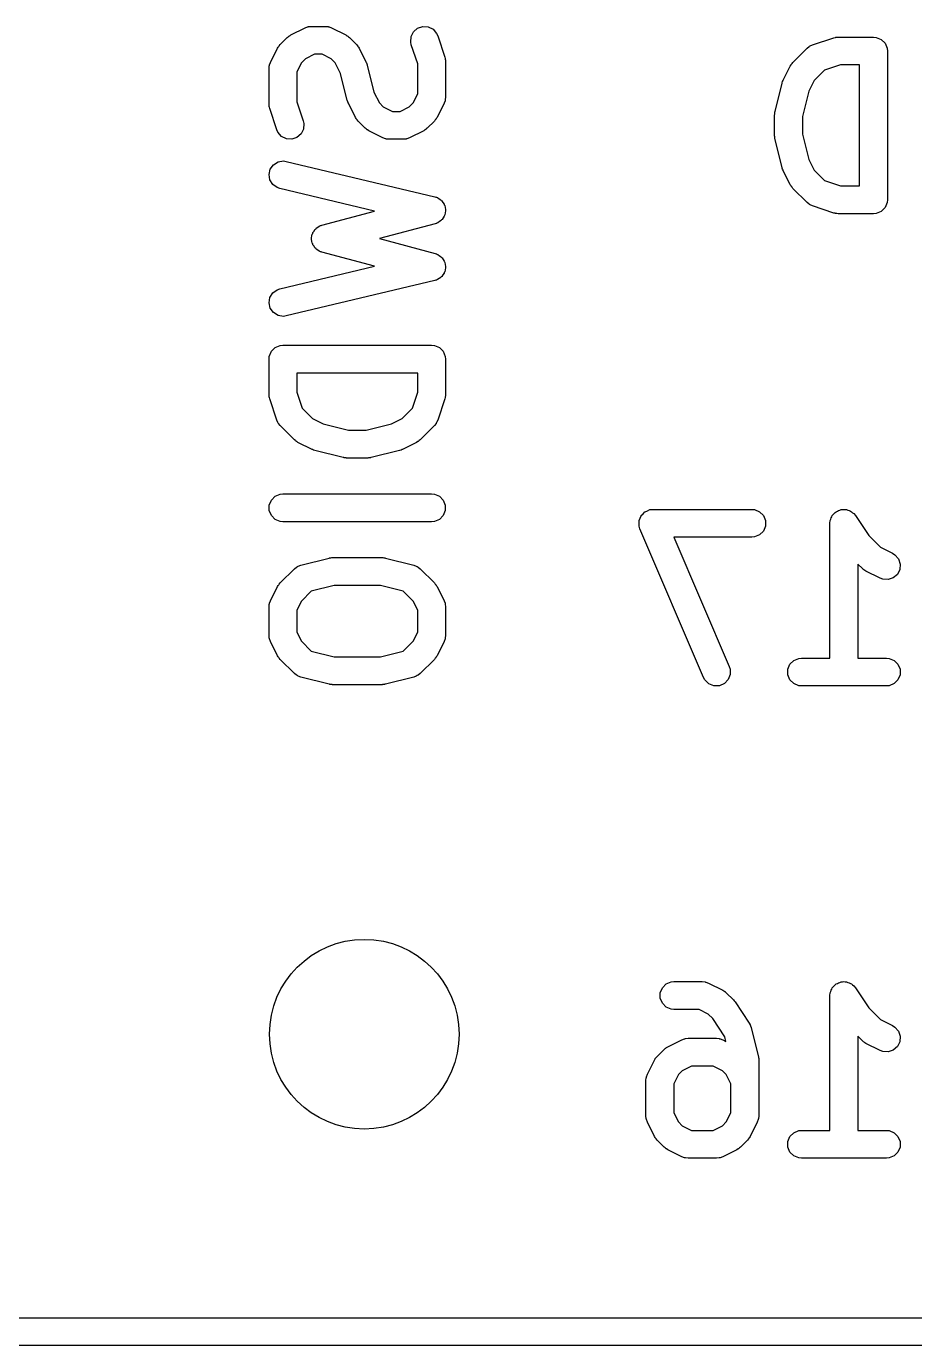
# Model space of a CAD drawing. Extents: x 101 to 222, y -128 to -44.
# Drawn here: x 210.11 to 214.89, y -101.4 to -94.3 of the extents above; entities that cross this region are included whole.
import ezdxf

# ---------------------------------------------------------------- set-up
doc = ezdxf.new("R2010")
doc.units = 0
doc.layers.add('BLACK', color=7, linetype='CONTINUOUS')

msp = doc.modelspace()

# ---------------------------------------------------------------- linework, layer by layer
at = {"layer": 'BLACK', "linetype": 'CONTINUOUS'}
for p, q in [((211.478607, -94.401669), (211.516702, -94.363574)), ((211.516702, -94.363574), (211.522454, -94.358853)), ((211.522454, -94.358853), (211.523751, -94.357358)), ((211.523751, -94.357358), (211.526005, -94.355938)), ((211.526005, -94.355938), (211.528067, -94.354247)), ((211.528067, -94.354247), (211.529897, -94.353488)), ((211.529897, -94.353488), (211.536194, -94.349525)), ((211.536194, -94.349525), (211.612384, -94.311429)), ((211.612384, -94.311429), (211.626116, -94.306174)), ((211.626116, -94.306174), (211.628805, -94.305982)), ((211.628805, -94.305982), (211.631294, -94.304952)), ((211.631294, -94.304952), (211.645926, -94.303511)), ((211.645926, -94.303511), (211.722116, -94.303511)), ((211.722116, -94.303511), (211.736748, -94.304952)), ((211.736748, -94.304952), (211.739236, -94.305982)), ((211.739236, -94.305982), (211.741926, -94.306174)), ((211.741926, -94.306174), (211.755657, -94.311429)), ((211.755657, -94.311429), (211.831848, -94.349525)), ((211.831848, -94.349525), (211.838144, -94.353488)), ((211.838144, -94.353488), (211.839975, -94.354247)), ((211.839975, -94.354247), (211.842036, -94.355938)), ((211.842036, -94.355938), (211.844291, -94.357358)), ((211.844291, -94.357358), (211.845587, -94.358853)), ((211.845587, -94.358853), (211.85134, -94.363574)), ((211.85134, -94.363574), (211.889435, -94.401669)), ((212.181039, -94.387891), (212.183114, -94.358701)), ((212.183114, -94.358701), (212.1962, -94.332528)), ((212.1962, -94.332528), (212.218308, -94.313354)), ((212.218308, -94.313354), (212.24607, -94.3041)), ((212.24607, -94.3041), (212.27526, -94.306175)), ((212.27526, -94.306175), (212.301433, -94.319261)), ((212.301433, -94.319261), (212.320607, -94.341369)), ((212.320607, -94.341369), (212.326601, -94.354794)), ((212.326601, -94.354794), (212.364696, -94.46908)), ((214.343246, -94.402989), (214.457532, -94.364894)), ((214.457532, -94.364894), (214.464785, -94.363244)), ((214.464785, -94.363244), (214.466617, -94.362486)), ((214.466617, -94.362486), (214.469271, -94.362224)), ((214.469271, -94.362224), (214.471869, -94.361634)), ((214.471869, -94.361634), (214.473843, -94.361774)), ((214.473843, -94.361774), (214.481249, -94.361045)), ((214.481249, -94.361045), (214.671725, -94.361045)), ((214.671725, -94.361045), (214.686357, -94.362486)), ((214.686357, -94.362486), (214.713393, -94.373685)), ((211.426463, -94.497351), (211.464558, -94.421161)), ((211.464558, -94.421161), (211.468522, -94.414861)), ((211.468522, -94.414861), (211.46928, -94.413034)), ((211.46928, -94.413034), (211.470968, -94.410977)), ((211.470968, -94.410977), (211.47239, -94.408718)), ((211.47239, -94.408718), (211.473888, -94.407418)), ((211.473888, -94.407418), (211.478607, -94.401669)), ((211.889435, -94.401669), (211.894153, -94.407418)), ((211.894153, -94.407418), (211.895652, -94.408718)), ((211.895652, -94.408718), (211.897073, -94.410977)), ((211.897073, -94.410977), (211.898762, -94.413034)), ((211.898762, -94.413034), (211.899519, -94.414861)), ((211.899519, -94.414861), (211.903484, -94.421161)), ((211.903484, -94.421161), (211.941579, -94.497351)), ((212.184299, -94.402228), (212.181039, -94.387891)), ((212.218545, -94.504966), (212.184299, -94.402228)), ((214.23774, -94.497297), (214.31393, -94.421107)), ((214.31393, -94.421107), (214.325295, -94.411779)), ((214.325295, -94.411779), (214.327787, -94.410746)), ((214.327787, -94.410746), (214.329821, -94.408983)), ((214.329821, -94.408983), (214.343246, -94.402989)), ((214.713393, -94.373685), (214.734085, -94.394377)), ((214.734085, -94.394377), (214.745284, -94.421413)), ((214.745284, -94.421413), (214.746725, -94.436045)), ((214.746725, -94.436045), (214.746725, -95.236045)), ((211.421208, -94.511083), (211.426463, -94.497351)), ((211.593279, -94.499129), (211.568545, -94.548597)), ((211.614162, -94.478245), (211.593279, -94.499129)), ((211.663631, -94.453511), (211.614162, -94.478245)), ((211.704411, -94.453511), (211.663631, -94.453511)), ((211.75388, -94.478246), (211.704411, -94.453511)), ((211.774763, -94.499129), (211.75388, -94.478246)), ((211.803732, -94.557067), (211.774763, -94.499129)), ((211.941579, -94.497351), (211.941988, -94.49842)), ((211.941988, -94.49842), (211.942311, -94.498856)), ((211.942311, -94.498856), (211.944506, -94.505001)), ((211.944506, -94.505001), (211.946834, -94.511083)), ((212.218545, -94.665568), (212.218545, -94.504966)), ((212.364696, -94.46908), (212.366345, -94.476333)), ((212.366345, -94.476333), (212.367104, -94.478165)), ((212.367104, -94.478165), (212.367365, -94.480819)), ((212.367365, -94.480819), (212.367956, -94.483417)), ((212.367956, -94.483417), (212.367815, -94.485391)), ((212.367815, -94.485391), (212.368545, -94.492797)), ((212.368545, -94.492797), (212.368545, -94.683273)), ((214.228413, -94.508662), (214.230101, -94.506605)), ((214.230101, -94.506605), (214.231523, -94.504346)), ((214.231523, -94.504346), (214.233021, -94.503046)), ((214.233021, -94.503046), (214.23774, -94.497297)), ((211.418545, -94.530892), (211.419986, -94.51626)), ((211.418545, -94.721369), (211.418545, -94.530892)), ((211.419986, -94.51626), (211.421017, -94.51377)), ((211.421017, -94.51377), (211.421208, -94.511083)), ((211.568545, -94.548597), (211.568545, -94.709199)), ((211.839831, -94.701463), (211.803732, -94.557067)), ((211.946834, -94.511083), (211.946872, -94.511622)), ((211.946872, -94.511622), (211.947258, -94.512702)), ((211.947258, -94.512702), (211.983356, -94.657096)), ((214.185596, -94.59298), (214.223691, -94.516789)), ((214.223691, -94.516789), (214.227655, -94.510489)), ((214.227655, -94.510489), (214.228413, -94.508662)), ((214.407476, -94.539692), (214.352412, -94.594756)), ((214.493419, -94.511045), (214.407476, -94.539692)), ((214.596725, -94.511045), (214.493419, -94.511045)), ((214.596725, -95.161045), (214.596725, -94.511045)), ((214.141821, -94.760711), (214.179917, -94.60833)), ((214.179917, -94.60833), (214.180302, -94.60725)), ((214.180302, -94.60725), (214.180341, -94.606712)), ((214.180341, -94.606712), (214.182665, -94.600636)), ((214.182665, -94.600636), (214.184864, -94.594485)), ((214.184864, -94.594485), (214.185186, -94.594049)), ((214.185186, -94.594049), (214.185596, -94.59298)), ((214.352412, -94.594756), (214.323442, -94.652696)), ((211.419274, -94.728774), (211.418545, -94.721369)), ((211.568545, -94.709199), (211.602791, -94.811937)), ((211.840216, -94.702542), (211.839831, -94.701463)), ((211.840255, -94.703083), (211.840216, -94.702542)), ((211.842585, -94.709172), (211.840255, -94.703083)), ((211.844778, -94.715309), (211.842585, -94.709172)), ((211.8451, -94.715744), (211.844778, -94.715309)), ((211.84551, -94.716814), (211.8451, -94.715744)), ((211.883606, -94.793005), (211.84551, -94.716814)), ((211.983356, -94.657096), (212.012327, -94.715037)), ((212.012327, -94.715037), (212.03321, -94.73592)), ((212.172927, -94.735919), (212.193811, -94.715036)), ((212.193811, -94.715036), (212.218545, -94.665568)), ((212.360627, -94.716814), (212.322532, -94.793005)), ((212.365882, -94.703082), (212.360627, -94.716814)), ((212.366072, -94.700394), (212.365882, -94.703082)), ((212.367104, -94.697905), (212.366072, -94.700394)), ((212.368545, -94.683273), (212.367104, -94.697905)), ((214.323442, -94.652696), (214.289582, -94.788137)), ((211.419134, -94.730749), (211.419274, -94.728774)), ((211.419724, -94.733346), (211.419134, -94.730749)), ((211.419986, -94.736001), (211.419724, -94.733346)), ((211.420744, -94.737832), (211.419986, -94.736001)), ((211.422394, -94.745086), (211.420744, -94.737832)), ((211.460489, -94.859371), (211.422394, -94.745086)), ((212.03321, -94.73592), (212.082678, -94.760654)), ((212.082678, -94.760654), (212.123459, -94.760654)), ((212.123459, -94.760654), (212.172927, -94.735919)), ((214.139582, -94.778902), (214.139833, -94.776348)), ((214.139582, -94.893188), (214.139582, -94.778902)), ((214.139671, -94.775256), (214.14048, -94.769781)), ((214.139833, -94.776348), (214.139671, -94.775256)), ((214.14048, -94.769781), (214.141023, -94.76427)), ((214.141023, -94.76427), (214.141445, -94.763249)), ((214.141445, -94.763249), (214.141821, -94.760711)), ((214.289582, -94.788137), (214.289582, -94.883952)), ((211.466483, -94.872797), (211.460489, -94.859371)), ((211.603976, -94.855464), (211.59089, -94.881637)), ((211.602791, -94.811937), (211.606051, -94.826274)), ((211.606051, -94.826274), (211.603976, -94.855464)), ((211.887569, -94.799301), (211.883606, -94.793005)), ((211.888328, -94.801132), (211.887569, -94.799301)), ((211.890019, -94.803193), (211.888328, -94.801132)), ((211.891439, -94.805448), (211.890019, -94.803193)), ((211.892934, -94.806744), (211.891439, -94.805448)), ((211.897655, -94.812497), (211.892934, -94.806744)), ((211.93575, -94.850592), (211.897655, -94.812497)), ((211.941499, -94.85531), (211.93575, -94.850592)), ((211.942799, -94.856809), (211.941499, -94.85531)), ((211.945058, -94.85823), (211.942799, -94.856809)), ((211.947115, -94.859919), (211.945058, -94.85823)), ((211.948942, -94.860676), (211.947115, -94.859919)), ((211.955242, -94.864641), (211.948942, -94.860676)), ((212.257191, -94.860677), (212.250895, -94.864641)), ((212.259021, -94.85992), (212.257191, -94.860677)), ((212.261079, -94.85823), (212.259021, -94.85992)), ((212.263338, -94.856809), (212.261079, -94.85823)), ((212.264637, -94.85531), (212.263338, -94.856809)), ((212.270386, -94.850593), (212.264637, -94.85531)), ((212.308482, -94.812498), (212.270386, -94.850593)), ((212.313202, -94.806746), (212.308482, -94.812498)), ((212.3147, -94.805448), (212.313202, -94.806746)), ((212.316119, -94.803192), (212.3147, -94.805448)), ((212.31781, -94.801133), (212.316119, -94.803192)), ((212.318568, -94.799302), (212.31781, -94.801133)), ((212.322532, -94.793005), (212.318568, -94.799302)), ((211.485657, -94.894904), (211.466483, -94.872797)), ((211.51183, -94.90799), (211.485657, -94.894904)), ((211.54102, -94.910065), (211.51183, -94.90799)), ((211.568783, -94.900811), (211.54102, -94.910065)), ((211.59089, -94.881637), (211.568783, -94.900811)), ((212.031432, -94.902736), (211.955242, -94.864641)), ((212.045164, -94.907991), (212.031432, -94.902736)), ((212.047851, -94.908181), (212.045164, -94.907991)), ((212.050341, -94.909213), (212.047851, -94.908181)), ((212.064973, -94.910654), (212.050341, -94.909213)), ((212.141164, -94.910654), (212.064973, -94.910654)), ((212.155796, -94.909213), (212.141164, -94.910654)), ((212.158285, -94.908181), (212.155796, -94.909213)), ((212.160973, -94.907991), (212.158285, -94.908181)), ((212.174705, -94.902736), (212.160973, -94.907991)), ((212.250895, -94.864641), (212.174705, -94.902736)), ((214.139833, -94.895741), (214.139582, -94.893188)), ((214.139671, -94.896834), (214.139833, -94.895741)), ((214.14048, -94.902308), (214.139671, -94.896834)), ((214.141023, -94.90782), (214.14048, -94.902308)), ((214.141445, -94.90884), (214.141023, -94.90782)), ((214.141821, -94.911379), (214.141445, -94.90884)), ((214.179917, -95.06376), (214.141821, -94.911379)), ((214.289582, -94.883952), (214.323442, -95.019392)), ((211.418597, -95.099517), (211.425375, -95.071049)), ((211.425375, -95.071049), (211.442532, -95.047342)), ((211.442532, -95.047342), (211.467454, -95.032006)), ((211.467454, -95.032006), (211.496349, -95.027373)), ((211.496349, -95.027373), (211.510917, -95.029361)), ((211.510917, -95.029361), (212.310916, -95.219837)), ((214.180302, -95.064839), (214.179917, -95.06376)), ((214.180341, -95.065378), (214.180302, -95.064839)), ((214.182665, -95.071453), (214.180341, -95.065378)), ((214.184864, -95.077605), (214.182665, -95.071453)), ((214.323442, -95.019392), (214.352412, -95.077332)), ((211.42323, -95.128412), (211.418597, -95.099517)), ((211.438566, -95.153334), (211.42323, -95.128412)), ((214.185186, -95.07804), (214.184864, -95.077605)), ((214.185596, -95.07911), (214.185186, -95.07804)), ((214.223691, -95.1553), (214.185596, -95.07911)), ((214.352412, -95.077332), (214.407477, -95.132398)), ((214.407477, -95.132398), (214.493419, -95.161045)), ((211.462273, -95.170491), (211.438566, -95.153334)), ((211.476173, -95.175281), (211.462273, -95.170491)), ((211.987029, -95.296913), (211.476173, -95.175281)), ((214.227654, -95.161596), (214.223691, -95.1553)), ((214.228412, -95.163426), (214.227654, -95.161596)), ((214.230101, -95.165484), (214.228412, -95.163426)), ((214.231523, -95.167743), (214.230101, -95.165484)), ((214.233021, -95.169042), (214.231523, -95.167743)), ((214.23774, -95.174792), (214.233021, -95.169042)), ((214.31393, -95.250983), (214.23774, -95.174792)), ((214.493419, -95.161045), (214.596725, -95.161045)), ((212.310916, -95.219837), (212.315934, -95.221566)), ((212.315934, -95.221566), (212.317739, -95.221806)), ((212.317739, -95.221806), (212.319369, -95.222749)), ((212.319369, -95.222749), (212.324817, -95.224627)), ((212.324817, -95.224627), (212.333637, -95.23101)), ((212.333637, -95.23101), (212.343064, -95.236468)), ((212.343064, -95.236468), (212.345405, -95.239527)), ((212.345405, -95.239527), (212.348524, -95.241784)), ((212.348524, -95.241784), (212.354227, -95.251053)), ((212.354227, -95.251053), (212.360851, -95.259706)), ((212.360851, -95.259706), (212.361844, -95.263429)), ((212.361844, -95.263429), (212.36386, -95.266706)), ((212.36386, -95.266706), (212.365582, -95.277449)), ((212.365582, -95.277449), (212.368391, -95.287981)), ((212.368391, -95.287981), (212.367883, -95.291799)), ((214.325295, -95.26031), (214.31393, -95.250983)), ((214.327785, -95.261341), (214.325295, -95.26031)), ((214.329821, -95.263107), (214.327785, -95.261341)), ((214.343246, -95.269101), (214.329821, -95.263107)), ((214.457532, -95.307196), (214.343246, -95.269101)), ((214.734085, -95.277713), (214.713393, -95.298405)), ((214.745284, -95.250677), (214.734085, -95.277713)), ((214.746725, -95.236045), (214.745284, -95.250677)), ((211.702791, -95.37271), (211.987029, -95.296913)), ((212.335285, -95.353481), (212.326637, -95.360102)), ((212.344558, -95.347776), (212.335285, -95.353481)), ((212.346816, -95.344655), (212.344558, -95.347776)), ((212.349874, -95.342315), (212.346816, -95.344655)), ((212.355331, -95.332889), (212.349874, -95.342315)), ((212.361714, -95.324069), (212.355331, -95.332889)), ((212.362605, -95.320323), (212.361714, -95.324069)), ((212.364536, -95.31699), (212.362605, -95.320323)), ((212.36597, -95.306192), (212.364536, -95.31699)), ((212.368493, -95.295601), (212.36597, -95.306192)), ((212.367883, -95.291799), (212.368493, -95.295601)), ((214.464785, -95.308845), (214.457532, -95.307196)), ((214.466617, -95.309604), (214.464785, -95.308845)), ((214.469271, -95.309865), (214.466617, -95.309604)), ((214.471869, -95.310456), (214.469271, -95.309865)), ((214.473843, -95.310315), (214.471869, -95.310456)), ((214.481249, -95.311045), (214.473843, -95.310315)), ((214.671725, -95.311045), (214.481249, -95.311045)), ((214.686357, -95.309604), (214.671725, -95.311045)), ((214.713393, -95.298405), (214.686357, -95.309604)), ((211.647271, -95.440363), (211.64982, -95.4308)), ((211.64982, -95.4308), (211.651125, -95.420985)), ((211.651125, -95.420985), (211.653559, -95.416779)), ((211.653559, -95.416779), (211.654811, -95.412087)), ((211.654811, -95.412087), (211.660826, -95.404227)), ((211.660826, -95.404227), (211.665787, -95.39566)), ((211.665787, -95.39566), (211.669644, -95.392706)), ((211.669644, -95.392706), (211.672598, -95.388849)), ((211.672598, -95.388849), (211.681165, -95.383888)), ((211.681165, -95.383888), (211.689025, -95.377873)), ((211.689025, -95.377873), (211.696212, -95.375177)), ((211.696212, -95.375177), (211.697923, -95.374187)), ((211.697923, -95.374187), (211.699363, -95.373995)), ((211.699363, -95.373995), (211.702791, -95.37271)), ((212.31287, -95.365265), (212.013196, -95.445178)), ((212.317845, -95.363399), (212.31287, -95.365265)), ((212.319636, -95.363112), (212.317845, -95.363399)), ((212.321235, -95.362127), (212.319636, -95.363112)), ((212.326637, -95.360102), (212.321235, -95.362127)), ((211.64791, -95.445178), (211.647271, -95.440363)), ((211.647271, -95.449993), (211.64791, -95.445178)), ((211.64982, -95.459555), (211.647271, -95.449993)), ((211.651125, -95.469371), (211.64982, -95.459555)), ((211.653559, -95.473576), (211.651125, -95.469371)), ((211.654811, -95.478269), (211.653559, -95.473576)), ((211.660826, -95.486128), (211.654811, -95.478269)), ((211.665787, -95.494696), (211.660826, -95.486128)), ((211.669644, -95.497649), (211.665787, -95.494696)), ((211.672598, -95.501507), (211.669644, -95.497649)), ((211.681165, -95.506467), (211.672598, -95.501507)), ((212.013196, -95.445178), (212.31287, -95.525091)), ((211.689025, -95.512483), (211.681165, -95.506467)), ((211.696212, -95.515178), (211.689025, -95.512483)), ((211.697923, -95.516169), (211.696212, -95.515178)), ((211.699363, -95.51636), (211.697923, -95.516169)), ((211.702791, -95.517646), (211.699363, -95.51636)), ((211.987029, -95.593442), (211.702791, -95.517646)), ((212.31287, -95.525091), (212.317845, -95.526956)), ((212.317845, -95.526956), (212.319636, -95.527244)), ((212.319636, -95.527244), (212.321235, -95.528228)), ((212.321235, -95.528228), (212.326637, -95.530254)), ((212.326637, -95.530254), (212.335285, -95.536874)), ((212.335285, -95.536874), (212.344558, -95.54258)), ((212.344558, -95.54258), (212.346816, -95.5457)), ((212.346816, -95.5457), (212.349874, -95.548041)), ((212.349874, -95.548041), (212.355331, -95.557466)), ((212.355331, -95.557466), (212.361714, -95.566287)), ((212.361714, -95.566287), (212.362605, -95.570031)), ((212.362605, -95.570031), (212.364536, -95.573366)), ((211.476173, -95.715076), (211.987029, -95.593442)), ((212.354224, -95.639307), (212.348523, -95.648572)), ((212.360851, -95.63065), (212.354224, -95.639307)), ((212.361844, -95.626925), (212.360851, -95.63065)), ((212.36386, -95.62365), (212.361844, -95.626925)), ((212.365581, -95.612909), (212.36386, -95.62365)), ((212.364536, -95.573366), (212.365971, -95.584169)), ((212.368391, -95.602375), (212.365581, -95.612909)), ((212.365971, -95.584169), (212.368492, -95.594755)), ((212.368492, -95.594755), (212.367883, -95.598553)), ((212.367883, -95.598553), (212.368391, -95.602375)), ((212.310916, -95.67052), (211.510917, -95.860996)), ((212.315937, -95.668789), (212.310916, -95.67052)), ((212.317739, -95.66855), (212.315937, -95.668789)), ((212.319367, -95.667607), (212.317739, -95.66855)), ((212.324817, -95.665729), (212.319367, -95.667607)), ((212.333635, -95.659346), (212.324817, -95.665729)), ((212.343064, -95.653888), (212.333635, -95.659346)), ((212.345406, -95.650827), (212.343064, -95.653888)), ((212.348523, -95.648572), (212.345406, -95.650827)), ((211.418597, -95.79084), (211.42323, -95.761945)), ((211.42323, -95.761945), (211.438566, -95.737023)), ((211.438566, -95.737023), (211.462273, -95.719866)), ((211.462273, -95.719866), (211.476173, -95.715076)), ((211.425375, -95.819308), (211.418597, -95.79084)), ((211.442532, -95.843015), (211.425375, -95.819308)), ((211.467454, -95.858351), (211.442532, -95.843015)), ((211.496349, -95.862984), (211.467454, -95.858351)), ((211.510917, -95.860996), (211.496349, -95.862984)), ((211.419986, -96.078166), (211.431185, -96.05113)), ((211.431185, -96.05113), (211.451877, -96.030438)), ((211.451877, -96.030438), (211.478913, -96.019239)), ((211.478913, -96.019239), (211.493545, -96.017798)), ((211.493545, -96.017798), (212.293545, -96.017798)), ((212.293545, -96.017798), (212.308177, -96.019239)), ((212.308177, -96.019239), (212.335213, -96.030438)), ((212.335213, -96.030438), (212.355905, -96.05113)), ((212.355905, -96.05113), (212.367104, -96.078166)), ((211.418545, -96.092798), (211.419986, -96.078166)), ((211.418545, -96.283274), (211.418545, -96.092798)), ((212.367104, -96.078166), (212.368545, -96.092798)), ((212.368545, -96.092798), (212.368545, -96.283274)), ((212.218545, -96.167798), (211.568545, -96.167798)), ((211.568545, -96.167798), (211.568545, -96.271104)), ((212.218545, -96.271104), (212.218545, -96.167798)), ((211.568545, -96.271104), (211.597192, -96.357046)), ((212.189898, -96.357045), (212.218545, -96.271104)), ((211.419274, -96.290679), (211.418545, -96.283274)), ((211.419134, -96.292654), (211.419274, -96.290679)), ((211.419724, -96.295251), (211.419134, -96.292654)), ((211.419986, -96.297906), (211.419724, -96.295251)), ((211.420744, -96.299737), (211.419986, -96.297906)), ((211.422394, -96.306991), (211.420744, -96.299737)), ((211.460489, -96.421277), (211.422394, -96.306991)), ((212.364696, -96.306991), (212.326601, -96.421277)), ((212.366345, -96.299737), (212.364696, -96.306991)), ((212.367104, -96.297906), (212.366345, -96.299737)), ((212.367365, -96.295251), (212.367104, -96.297906)), ((212.367956, -96.292654), (212.367365, -96.295251)), ((212.368545, -96.283274), (212.367815, -96.290679)), ((212.367815, -96.290679), (212.367956, -96.292654)), ((211.466483, -96.434702), (211.460489, -96.421277)), ((211.597192, -96.357046), (211.652256, -96.41211)), ((211.652256, -96.41211), (211.710195, -96.44108)), ((212.076892, -96.44108), (212.134832, -96.41211)), ((212.134832, -96.41211), (212.189898, -96.357045)), ((212.326601, -96.421277), (212.320607, -96.434702)), ((211.468248, -96.436737), (211.466483, -96.434702)), ((211.46928, -96.439228), (211.468248, -96.436737)), ((211.478607, -96.450593), (211.46928, -96.439228)), ((211.554797, -96.526783), (211.478607, -96.450593)), ((211.710195, -96.44108), (211.845637, -96.474941)), ((211.845637, -96.474941), (211.941453, -96.474941)), ((211.941453, -96.474941), (212.076892, -96.44108)), ((212.308483, -96.450593), (212.232292, -96.526783)), ((212.31781, -96.439228), (212.308483, -96.450593)), ((212.318841, -96.436737), (212.31781, -96.439228)), ((212.320607, -96.434702), (212.318841, -96.436737)), ((211.560547, -96.531503), (211.554797, -96.526783)), ((211.561846, -96.533), (211.560547, -96.531503)), ((211.5641, -96.534419), (211.561846, -96.533)), ((211.566162, -96.536111), (211.5641, -96.534419)), ((211.567994, -96.536869), (211.566162, -96.536111)), ((211.574289, -96.540832), (211.567994, -96.536869)), ((211.65048, -96.578927), (211.574289, -96.540832)), ((212.2128, -96.540832), (212.13661, -96.578927)), ((212.219096, -96.536868), (212.2128, -96.540832)), ((212.220926, -96.536111), (212.219096, -96.536868)), ((212.222984, -96.534421), (212.220926, -96.536111)), ((212.225243, -96.533), (212.222984, -96.534421)), ((212.226542, -96.531501), (212.225243, -96.533)), ((212.232292, -96.526783), (212.226542, -96.531501)), ((211.651549, -96.579336), (211.65048, -96.578927)), ((211.651985, -96.579659), (211.651549, -96.579336)), ((211.658136, -96.581857), (211.651985, -96.579659)), ((211.664212, -96.584182), (211.658136, -96.581857)), ((211.66475, -96.58422), (211.664212, -96.584182)), ((211.66583, -96.584606), (211.66475, -96.58422)), ((211.818212, -96.622702), (211.66583, -96.584606)), ((211.820748, -96.623077), (211.818212, -96.622702)), ((211.82177, -96.6235), (211.820748, -96.623077)), ((211.827282, -96.624042), (211.82177, -96.6235)), ((211.832756, -96.624852), (211.827282, -96.624042)), ((211.833848, -96.624689), (211.832756, -96.624852)), ((211.836402, -96.624941), (211.833848, -96.624689)), ((211.950688, -96.624941), (211.836402, -96.624941)), ((211.953241, -96.624689), (211.950688, -96.624941)), ((211.954334, -96.624852), (211.953241, -96.624689)), ((211.959808, -96.624042), (211.954334, -96.624852)), ((211.96532, -96.6235), (211.959808, -96.624042)), ((211.96634, -96.623077), (211.96532, -96.6235)), ((211.968879, -96.622702), (211.96634, -96.623077)), ((212.12126, -96.584606), (211.968879, -96.622702)), ((212.122339, -96.58422), (212.12126, -96.584606)), ((212.122878, -96.584182), (212.122339, -96.58422)), ((212.128953, -96.581857), (212.122878, -96.584182)), ((212.135105, -96.579659), (212.128953, -96.581857)), ((212.13554, -96.579336), (212.135105, -96.579659)), ((212.13661, -96.578927), (212.13554, -96.579336)), ((211.431185, -96.85113), (211.451877, -96.830438)), ((211.451877, -96.830438), (211.478913, -96.819239)), ((211.478913, -96.819239), (211.493545, -96.817798)), ((211.493545, -96.817798), (212.293545, -96.817798)), ((212.293545, -96.817798), (212.308177, -96.819239)), ((212.308177, -96.819239), (212.335213, -96.830438)), ((212.335213, -96.830438), (212.355905, -96.85113)), ((211.419986, -96.878166), (211.431185, -96.85113)), ((211.419986, -96.90743), (211.419986, -96.878166)), ((211.431185, -96.934466), (211.419986, -96.90743)), ((212.355905, -96.85113), (212.367104, -96.878166)), ((212.367104, -96.90743), (212.355905, -96.934466)), ((212.367104, -96.878166), (212.367104, -96.90743)), ((213.431289, -96.924357), (213.441205, -96.914197)), ((213.441205, -96.914197), (213.441633, -96.914013)), ((213.441633, -96.914013), (213.441962, -96.913685)), ((213.441962, -96.913685), (213.455062, -96.908258)), ((213.455062, -96.908258), (213.468103, -96.90267)), ((213.468103, -96.90267), (213.468567, -96.902664)), ((213.468567, -96.902664), (213.468998, -96.902486)), ((213.468998, -96.902486), (213.48363, -96.901045)), ((213.48363, -96.901045), (214.016964, -96.901045)), ((214.016964, -96.901045), (214.031596, -96.902486)), ((214.031596, -96.902486), (214.058632, -96.913685)), ((214.058632, -96.913685), (214.079324, -96.934377)), ((214.459224, -96.922957), (214.465338, -96.91888)), ((214.465338, -96.91888), (214.470534, -96.913685)), ((214.470534, -96.913685), (214.477394, -96.910843)), ((214.477394, -96.910843), (214.483573, -96.906724)), ((214.483573, -96.906724), (214.490781, -96.905297)), ((214.490781, -96.905297), (214.49757, -96.902486)), ((214.49757, -96.902486), (214.504996, -96.902486)), ((214.504996, -96.902486), (214.51228, -96.901045)), ((214.51228, -96.901045), (214.519485, -96.902486)), ((214.519485, -96.902486), (214.526834, -96.902486)), ((214.526834, -96.902486), (214.533694, -96.905327)), ((214.533694, -96.905327), (214.540975, -96.906784)), ((214.540975, -96.906784), (214.54708, -96.910872)), ((214.54708, -96.910872), (214.55387, -96.913685)), ((214.55387, -96.913685), (214.55912, -96.918935)), ((214.55912, -96.918935), (214.56529, -96.923067)), ((211.451877, -96.955158), (211.431185, -96.934466)), ((211.478913, -96.966357), (211.451877, -96.955158)), ((211.493545, -96.967798), (211.478913, -96.966357)), ((212.293545, -96.967798), (211.493545, -96.967798)), ((212.308177, -96.966357), (212.293545, -96.967798)), ((212.335213, -96.955158), (212.308177, -96.966357)), ((212.355905, -96.934466), (212.335213, -96.955158)), ((213.409898, -96.962311), (213.410071, -96.961878)), ((213.410071, -96.97649), (213.409898, -96.962311)), ((213.410071, -96.961413), (213.415492, -96.948323)), ((213.410071, -96.961878), (213.410071, -96.961413)), ((213.410071, -96.990677), (213.410071, -96.97649)), ((213.410249, -96.991107), (213.410071, -96.990677)), ((213.410255, -96.991572), (213.410249, -96.991107)), ((213.414694, -97.005589), (213.410255, -96.991572)), ((213.415492, -96.948323), (213.420766, -96.935141)), ((213.420766, -96.935141), (213.421091, -96.934807)), ((213.421091, -96.934807), (213.42127, -96.934377)), ((213.42127, -96.934377), (213.431289, -96.924357)), ((214.079324, -96.934377), (214.090523, -96.961413)), ((214.090523, -96.990677), (214.079324, -97.017713)), ((214.090523, -96.961413), (214.090523, -96.990677)), ((214.437202, -96.975967), (214.437217, -96.975891)), ((214.437207, -96.975992), (214.437202, -96.975967)), ((214.437202, -96.976045), (214.437207, -96.975992)), ((214.437202, -97.701045), (214.437202, -96.976045)), ((214.437217, -96.975891), (214.438643, -96.961413)), ((214.438643, -96.961413), (214.441484, -96.954552)), ((214.441484, -96.954552), (214.442941, -96.947272)), ((214.442941, -96.947272), (214.447029, -96.941166)), ((214.447029, -96.941166), (214.449842, -96.934377)), ((214.449842, -96.934377), (214.455092, -96.929126)), ((214.455092, -96.929126), (214.459224, -96.922957)), ((214.56529, -96.923067), (214.57451, -96.934325)), ((214.57451, -96.934325), (214.574562, -96.934377)), ((214.574562, -96.934377), (214.574571, -96.934399)), ((214.574571, -96.934399), (214.574606, -96.934442)), ((214.574606, -96.934442), (214.646678, -97.04255)), ((213.757552, -97.805589), (213.414694, -97.005589)), ((214.016964, -97.051045), (213.597371, -97.051045)), ((213.597371, -97.051045), (213.895424, -97.746501)), ((214.031596, -97.049604), (214.016964, -97.051045)), ((214.058632, -97.038405), (214.031596, -97.049604)), ((214.079324, -97.017713), (214.058632, -97.038405)), ((214.646678, -97.04255), (214.70901, -97.104881)), ((214.70901, -97.104881), (214.774315, -97.137534)), ((211.575794, -97.205936), (211.589639, -97.200989)), ((211.589639, -97.200989), (211.742021, -97.162893)), ((211.742021, -97.162893), (211.744557, -97.162517)), ((211.744557, -97.162517), (211.745579, -97.162095)), ((211.745579, -97.162095), (211.751091, -97.161552)), ((211.751091, -97.161552), (211.756565, -97.160743)), ((211.756565, -97.160743), (211.757657, -97.160905)), ((211.757657, -97.160905), (211.760211, -97.160654)), ((211.760211, -97.160654), (212.026878, -97.160654)), ((212.026878, -97.160654), (212.029431, -97.160905)), ((212.029431, -97.160905), (212.030524, -97.160743)), ((212.030524, -97.160743), (212.035998, -97.161552)), ((212.035998, -97.161552), (212.04151, -97.162095)), ((212.04151, -97.162095), (212.04253, -97.162517)), ((212.04253, -97.162517), (212.045069, -97.162893)), ((212.045069, -97.162893), (212.19745, -97.200989)), ((212.19745, -97.200989), (212.211295, -97.205936)), ((214.61155, -97.219554), (214.587202, -97.195205)), ((214.587202, -97.195205), (214.587202, -97.701045)), ((214.774315, -97.137534), (214.786758, -97.145366)), ((214.786758, -97.145366), (214.805931, -97.167474)), ((214.805931, -97.167474), (214.815185, -97.195235)), ((214.815185, -97.195235), (214.813111, -97.224425)), ((211.478607, -97.296907), (211.554797, -97.220717)), ((211.554797, -97.220717), (211.566162, -97.211389)), ((211.566162, -97.211389), (211.571314, -97.209254)), ((211.571314, -97.209254), (211.575794, -97.205936)), ((212.211295, -97.205936), (212.215775, -97.209255)), ((212.215775, -97.209255), (212.220926, -97.211389)), ((212.220926, -97.211389), (212.232292, -97.220717)), ((212.232292, -97.220717), (212.308483, -97.296907)), ((214.617299, -97.224272), (214.61155, -97.219554)), ((214.618599, -97.225771), (214.617299, -97.224272)), ((214.620858, -97.227192), (214.618599, -97.225771)), ((214.622915, -97.228881), (214.620858, -97.227192)), ((214.624742, -97.229638), (214.622915, -97.228881)), ((214.631042, -97.233603), (214.624742, -97.229638)), ((214.707233, -97.271698), (214.631042, -97.233603)), ((214.720965, -97.276953), (214.707233, -97.271698)), ((214.777916, -97.269773), (214.750155, -97.279027)), ((214.800024, -97.2506), (214.777916, -97.269773)), ((214.813111, -97.224425), (214.800024, -97.2506)), ((211.426463, -97.39259), (211.464558, -97.316399)), ((211.464558, -97.316399), (211.468522, -97.310099)), ((211.468522, -97.310099), (211.46928, -97.308272)), ((211.46928, -97.308272), (211.470968, -97.306215)), ((211.470968, -97.306215), (211.47239, -97.303956)), ((211.47239, -97.303956), (211.473888, -97.302656)), ((211.473888, -97.302656), (211.478607, -97.296907)), ((211.646173, -97.341472), (211.593279, -97.394366)), ((211.769446, -97.310654), (211.646173, -97.341472)), ((212.017643, -97.310654), (211.769446, -97.310654)), ((212.140915, -97.341472), (212.017643, -97.310654)), ((212.19381, -97.394367), (212.140915, -97.341472)), ((212.308483, -97.296907), (212.313201, -97.302656)), ((212.313201, -97.302656), (212.3147, -97.303956)), ((212.3147, -97.303956), (212.316121, -97.306215)), ((212.316121, -97.306215), (212.31781, -97.308272)), ((212.31781, -97.308272), (212.318567, -97.310099)), ((212.318567, -97.310099), (212.322532, -97.316399)), ((212.322532, -97.316399), (212.360627, -97.39259)), ((214.750155, -97.279027), (214.720965, -97.276953)), ((211.418545, -97.426131), (211.419986, -97.411499)), ((211.419986, -97.411499), (211.421017, -97.409009)), ((211.421017, -97.409009), (211.421208, -97.406322)), ((211.421208, -97.406322), (211.426463, -97.39259)), ((211.593279, -97.394366), (211.568545, -97.443835)), ((212.218545, -97.443835), (212.19381, -97.394367)), ((212.360627, -97.39259), (212.365882, -97.406322)), ((212.365882, -97.406322), (212.366072, -97.409009)), ((212.366072, -97.409009), (212.367104, -97.411499)), ((212.367104, -97.411499), (212.368545, -97.426131)), ((211.418545, -97.578512), (211.418545, -97.426131)), ((211.568545, -97.443835), (211.568545, -97.560807)), ((212.218545, -97.560807), (212.218545, -97.443835)), ((212.368545, -97.426131), (212.368545, -97.578512)), ((211.419986, -97.593144), (211.418545, -97.578512)), ((211.421017, -97.595633), (211.419986, -97.593144)), ((211.421208, -97.598321), (211.421017, -97.595633)), ((211.426463, -97.612053), (211.421208, -97.598321)), ((211.464558, -97.688243), (211.426463, -97.612053)), ((211.568545, -97.560807), (211.593279, -97.610275)), ((211.593279, -97.610275), (211.646173, -97.66317)), ((212.140915, -97.66317), (212.193811, -97.610275)), ((212.193811, -97.610275), (212.218545, -97.560807)), ((212.360627, -97.612053), (212.322532, -97.688243)), ((212.365882, -97.598321), (212.360627, -97.612053)), ((212.366072, -97.595633), (212.365882, -97.598321)), ((212.367104, -97.593144), (212.366072, -97.595633)), ((212.368545, -97.578512), (212.367104, -97.593144)), ((211.468521, -97.694539), (211.464558, -97.688243)), ((211.469279, -97.696369), (211.468521, -97.694539)), ((211.470968, -97.698427), (211.469279, -97.696369)), ((211.47239, -97.700686), (211.470968, -97.698427)), ((211.473888, -97.701985), (211.47239, -97.700686)), ((211.646173, -97.66317), (211.769445, -97.693988)), ((211.769445, -97.693988), (212.017644, -97.693988)), ((212.017644, -97.693988), (212.140915, -97.66317)), ((212.3147, -97.700686), (212.313201, -97.701985)), ((212.316121, -97.698426), (212.3147, -97.700686)), ((212.31781, -97.69637), (212.316121, -97.698426)), ((212.318567, -97.694542), (212.31781, -97.69637)), ((212.322532, -97.688243), (212.318567, -97.694542)), ((214.268999, -97.702486), (214.283631, -97.701045)), ((214.283631, -97.701045), (214.437202, -97.701045)), ((214.587202, -97.701045), (214.740774, -97.701045)), ((214.740774, -97.701045), (214.755406, -97.702486)), ((211.478607, -97.707735), (211.473888, -97.701985)), ((211.554797, -97.783926), (211.478607, -97.707735)), ((212.308483, -97.707735), (212.232292, -97.783926)), ((212.313201, -97.701985), (212.308483, -97.707735)), ((213.895424, -97.746501), (213.899863, -97.760517)), ((213.899863, -97.760517), (213.90022, -97.789779)), ((214.210072, -97.761413), (214.221271, -97.734377)), ((214.210072, -97.790677), (214.210072, -97.761413)), ((214.221271, -97.734377), (214.241963, -97.713685)), ((214.241963, -97.713685), (214.268999, -97.702486)), ((214.755406, -97.702486), (214.782442, -97.713685)), ((214.782442, -97.713685), (214.803134, -97.734377)), ((214.803134, -97.734377), (214.814333, -97.761413)), ((214.814333, -97.761413), (214.814333, -97.790677)), ((211.566162, -97.793253), (211.554797, -97.783926)), ((211.571313, -97.795386), (211.566162, -97.793253)), ((211.575794, -97.798707), (211.571313, -97.795386)), ((211.58964, -97.803654), (211.575794, -97.798707)), ((211.742021, -97.841749), (211.58964, -97.803654)), ((211.744558, -97.842124), (211.742021, -97.841749)), ((211.745579, -97.842547), (211.744558, -97.842124)), ((211.751081, -97.843088), (211.745579, -97.842547)), ((211.756566, -97.8439), (211.751081, -97.843088)), ((212.035995, -97.84309), (212.030523, -97.843899)), ((212.04151, -97.842547), (212.035995, -97.84309)), ((212.042531, -97.842123), (212.04151, -97.842547)), ((212.045068, -97.841749), (212.042531, -97.842123)), ((212.197449, -97.803654), (212.045068, -97.841749)), ((212.211295, -97.798707), (212.197449, -97.803654)), ((212.215776, -97.795386), (212.211295, -97.798707)), ((212.220927, -97.793253), (212.215776, -97.795386)), ((212.232292, -97.783926), (212.220927, -97.793253)), ((213.76464, -97.81847), (213.757552, -97.805589)), ((213.785584, -97.838908), (213.76464, -97.81847)), ((213.812754, -97.849776), (213.785584, -97.838908)), ((213.868913, -97.837892), (213.842015, -97.84942)), ((213.889352, -97.816949), (213.868913, -97.837892)), ((213.90022, -97.789779), (213.889352, -97.816949)), ((214.221271, -97.817713), (214.210072, -97.790677)), ((214.241963, -97.838405), (214.221271, -97.817713)), ((214.268999, -97.849604), (214.241963, -97.838405)), ((214.782442, -97.838405), (214.755406, -97.849604)), ((214.803134, -97.817713), (214.782442, -97.838405)), ((214.814333, -97.790677), (214.803134, -97.817713)), ((211.757661, -97.843736), (211.756566, -97.8439)), ((211.760211, -97.843988), (211.757661, -97.843736)), ((212.026878, -97.843988), (211.760211, -97.843988)), ((212.029431, -97.843736), (212.026878, -97.843988)), ((212.030523, -97.843899), (212.029431, -97.843736)), ((213.842015, -97.84942), (213.812754, -97.849776)), ((214.283631, -97.851045), (214.268999, -97.849604)), ((214.740774, -97.851045), (214.283631, -97.851045)), ((214.755406, -97.849604), (214.740774, -97.851045)), ((213.524357, -99.501413), (213.535556, -99.474377)), ((213.535556, -99.474377), (213.556248, -99.453685)), ((213.556248, -99.453685), (213.583284, -99.442486)), ((213.583284, -99.442486), (213.597916, -99.441045)), ((213.597916, -99.441045), (213.750297, -99.441045)), ((213.750297, -99.441045), (213.764929, -99.442486)), ((213.764929, -99.442486), (213.767418, -99.443517)), ((213.767418, -99.443517), (213.770106, -99.443708)), ((213.770106, -99.443708), (213.783838, -99.448963)), ((213.783838, -99.448963), (213.860029, -99.487058)), ((214.447029, -99.481166), (214.449842, -99.474377)), ((214.449842, -99.474377), (214.455092, -99.469126)), ((214.455092, -99.469126), (214.459224, -99.462957)), ((214.459224, -99.462957), (214.465338, -99.45888)), ((214.465338, -99.45888), (214.470534, -99.453685)), ((214.470534, -99.453685), (214.477394, -99.450843)), ((214.477394, -99.450843), (214.483573, -99.446724)), ((214.483573, -99.446724), (214.490781, -99.445297)), ((214.490781, -99.445297), (214.49757, -99.442486)), ((214.49757, -99.442486), (214.504996, -99.442486)), ((214.504996, -99.442486), (214.51228, -99.441045)), ((214.51228, -99.441045), (214.519485, -99.442486)), ((214.519485, -99.442486), (214.526834, -99.442486)), ((214.526834, -99.442486), (214.533694, -99.445327)), ((214.533694, -99.445327), (214.540975, -99.446784)), ((214.540975, -99.446784), (214.54708, -99.450872)), ((214.54708, -99.450872), (214.55387, -99.453685)), ((214.55387, -99.453685), (214.55912, -99.458935)), ((214.55912, -99.458935), (214.56529, -99.463067)), ((214.56529, -99.463067), (214.57451, -99.474325)), ((214.57451, -99.474325), (214.574562, -99.474377)), ((214.574562, -99.474377), (214.574571, -99.474399)), ((214.574571, -99.474399), (214.574606, -99.474442)), ((214.574606, -99.474442), (214.646678, -99.58255)), ((213.524357, -99.530677), (213.524357, -99.501413)), ((213.535556, -99.557713), (213.524357, -99.530677)), ((213.860029, -99.487058), (213.866328, -99.491022)), ((213.866328, -99.491022), (213.868156, -99.49178)), ((213.868156, -99.49178), (213.870212, -99.493468)), ((213.870212, -99.493468), (213.872472, -99.49489)), ((213.872472, -99.49489), (213.873771, -99.496388)), ((213.873771, -99.496388), (213.879521, -99.501107)), ((213.879521, -99.501107), (213.917616, -99.539202)), ((213.917616, -99.539202), (213.917647, -99.53924)), ((213.917647, -99.53924), (213.917672, -99.539257)), ((213.917672, -99.539257), (213.922177, -99.544759)), ((213.922177, -99.544759), (213.926943, -99.550567)), ((214.437202, -99.515967), (214.437217, -99.515891)), ((214.437207, -99.515992), (214.437202, -99.515967)), ((214.437202, -99.516045), (214.437207, -99.515992)), ((214.437202, -100.241045), (214.437202, -99.516045)), ((214.437217, -99.515891), (214.438643, -99.501413)), ((214.438643, -99.501413), (214.441484, -99.494552)), ((214.441484, -99.494552), (214.442941, -99.487272)), ((214.442941, -99.487272), (214.447029, -99.481166)), ((213.556248, -99.578405), (213.535556, -99.557713)), ((213.583284, -99.589604), (213.556248, -99.578405)), ((213.597916, -99.591045), (213.583284, -99.589604)), ((213.732592, -99.591045), (213.597916, -99.591045)), ((213.782061, -99.615779), (213.732592, -99.591045)), ((213.806298, -99.640016), (213.782061, -99.615779)), ((213.926943, -99.550567), (213.926953, -99.550591)), ((213.926953, -99.550591), (213.926987, -99.550633)), ((213.926987, -99.550633), (214.003177, -99.664918)), ((214.646678, -99.58255), (214.70901, -99.644881)), ((213.871162, -99.737312), (213.806298, -99.640016)), ((214.003177, -99.664918), (214.007483, -99.672996)), ((214.007483, -99.672996), (214.008587, -99.674485)), ((214.008587, -99.674485), (214.009215, -99.676244)), ((214.009215, -99.676244), (214.010094, -99.677892)), ((214.010094, -99.677892), (214.010453, -99.679707)), ((214.010453, -99.679707), (214.013534, -99.68833)), ((214.70901, -99.644881), (214.774315, -99.677534)), ((214.774315, -99.677534), (214.786758, -99.685366)), ((214.786758, -99.685366), (214.805931, -99.707474)), ((213.564375, -99.79182), (213.640566, -99.753725)), ((213.640566, -99.753725), (213.654298, -99.74847)), ((213.654298, -99.74847), (213.656985, -99.748279)), ((213.656985, -99.748279), (213.659475, -99.747248)), ((213.659475, -99.747248), (213.674107, -99.745807)), ((213.674107, -99.745807), (213.826488, -99.745807)), ((213.826488, -99.745807), (213.84112, -99.747248)), ((213.84112, -99.747248), (213.843609, -99.748279)), ((213.843609, -99.748279), (213.846297, -99.74847)), ((213.846297, -99.74847), (213.860029, -99.753725)), ((213.860029, -99.753725), (213.877442, -99.762431)), ((213.877442, -99.762431), (213.871162, -99.737312)), ((214.013534, -99.68833), (214.05163, -99.840712)), ((214.61155, -99.759554), (214.587202, -99.735205)), ((214.587202, -99.735205), (214.587202, -100.241045)), ((214.805931, -99.707474), (214.815185, -99.735235)), ((214.815185, -99.735235), (214.813111, -99.764425)), ((213.506788, -99.843964), (213.544883, -99.805869)), ((213.544883, -99.805869), (213.550632, -99.80115)), ((213.550632, -99.80115), (213.551932, -99.799652)), ((213.551932, -99.799652), (213.554191, -99.79823)), ((213.554191, -99.79823), (213.556248, -99.796542)), ((213.556248, -99.796542), (213.558075, -99.795784)), ((213.558075, -99.795784), (213.564375, -99.79182)), ((214.617299, -99.764272), (214.61155, -99.759554)), ((214.618599, -99.765771), (214.617299, -99.764272)), ((214.620858, -99.767192), (214.618599, -99.765771)), ((214.622915, -99.768881), (214.620858, -99.767192)), ((214.624742, -99.769638), (214.622915, -99.768881)), ((214.631042, -99.773603), (214.624742, -99.769638)), ((214.707233, -99.811698), (214.631042, -99.773603)), ((214.720965, -99.816953), (214.707233, -99.811698)), ((214.750155, -99.819027), (214.720965, -99.816953)), ((214.777916, -99.809773), (214.750155, -99.819027)), ((214.800024, -99.7906), (214.777916, -99.809773)), ((214.813111, -99.764425), (214.800024, -99.7906)), ((213.454644, -99.939647), (213.492739, -99.863456)), ((213.492739, -99.863456), (213.496703, -99.857156)), ((213.496703, -99.857156), (213.497461, -99.855329)), ((213.497461, -99.855329), (213.499149, -99.853272)), ((213.499149, -99.853272), (213.500571, -99.851013)), ((213.500571, -99.851013), (213.502069, -99.849713)), ((213.502069, -99.849713), (213.506788, -99.843964)), ((213.691812, -99.895807), (213.642342, -99.920541)), ((213.808783, -99.895807), (213.691812, -99.895807)), ((213.858251, -99.920541), (213.808783, -99.895807)), ((214.05163, -99.840712), (214.052005, -99.843248)), ((214.052005, -99.843248), (214.052428, -99.84427)), ((214.052428, -99.84427), (214.05297, -99.849782)), ((214.05297, -99.849782), (214.05378, -99.855256)), ((214.05378, -99.855256), (214.053617, -99.856348)), ((214.053617, -99.856348), (214.053869, -99.858902)), ((214.053869, -99.858902), (214.053869, -100.163664)), ((213.446726, -99.973188), (213.448167, -99.958556)), ((213.448167, -99.958556), (213.449198, -99.956066)), ((213.449198, -99.956066), (213.449389, -99.953379)), ((213.449389, -99.953379), (213.454644, -99.939647)), ((213.62146, -99.941423), (213.596726, -99.990892)), ((213.642342, -99.920541), (213.62146, -99.941423)), ((213.879134, -99.941424), (213.858251, -99.920541)), ((213.903869, -99.990893), (213.879134, -99.941424)), ((213.446726, -100.163664), (213.446726, -99.973188)), ((213.596726, -99.990892), (213.596726, -100.145959)), ((213.903869, -100.145958), (213.903869, -99.990893)), ((213.448167, -100.178296), (213.446726, -100.163664)), ((213.449198, -100.180785), (213.448167, -100.178296)), ((213.449389, -100.183473), (213.449198, -100.180785)), ((213.454644, -100.197205), (213.449389, -100.183473)), ((213.596726, -100.145959), (213.62146, -100.195427)), ((213.879133, -100.195428), (213.903869, -100.145958)), ((214.051205, -100.183474), (214.04595, -100.197206)), ((214.051395, -100.180787), (214.051205, -100.183474)), ((214.052428, -100.178296), (214.051395, -100.180787)), ((214.053869, -100.163664), (214.052428, -100.178296)), ((213.492739, -100.273395), (213.454644, -100.197205)), ((213.62146, -100.195427), (213.642343, -100.216311)), ((213.642343, -100.216311), (213.691812, -100.241045)), ((213.691812, -100.241045), (213.808783, -100.241045)), ((213.808783, -100.241045), (213.85825, -100.216311)), ((213.85825, -100.216311), (213.879133, -100.195428)), ((214.04595, -100.197206), (214.007855, -100.273396)), ((214.221271, -100.274377), (214.241963, -100.253685)), ((214.241963, -100.253685), (214.268999, -100.242486)), ((214.268999, -100.242486), (214.283631, -100.241045)), ((214.283631, -100.241045), (214.437202, -100.241045)), ((214.587202, -100.241045), (214.740774, -100.241045)), ((214.740774, -100.241045), (214.755406, -100.242486)), ((214.755406, -100.242486), (214.782442, -100.253685)), ((214.782442, -100.253685), (214.803134, -100.274377)), ((213.496702, -100.279691), (213.492739, -100.273395)), ((213.49746, -100.281521), (213.496702, -100.279691)), ((213.499149, -100.283579), (213.49746, -100.281521)), ((213.500571, -100.285838), (213.499149, -100.283579)), ((213.502069, -100.287137), (213.500571, -100.285838)), ((213.506787, -100.292886), (213.502069, -100.287137)), ((213.544882, -100.330982), (213.506787, -100.292886)), ((213.993807, -100.292886), (213.955712, -100.330982)), ((213.998527, -100.287134), (213.993807, -100.292886)), ((214.000022, -100.285838), (213.998527, -100.287134)), ((214.001441, -100.283583), (214.000022, -100.285838)), ((214.003134, -100.281521), (214.001441, -100.283583)), ((214.003892, -100.27969), (214.003134, -100.281521)), ((214.007855, -100.273396), (214.003892, -100.27969)), ((214.210072, -100.301413), (214.221271, -100.274377)), ((214.210072, -100.330677), (214.210072, -100.301413)), ((214.803134, -100.274377), (214.814333, -100.301413)), ((214.814333, -100.301413), (214.814333, -100.330677)), ((213.550633, -100.335702), (213.544882, -100.330982)), ((213.551932, -100.3372), (213.550633, -100.335702)), ((213.554187, -100.338619), (213.551932, -100.3372)), ((213.556247, -100.34031), (213.554187, -100.338619)), ((213.558077, -100.341068), (213.556247, -100.34031)), ((213.564375, -100.345032), (213.558077, -100.341068)), ((213.640566, -100.383127), (213.564375, -100.345032)), ((213.654298, -100.388382), (213.640566, -100.383127)), ((213.656985, -100.388572), (213.654298, -100.388382)), ((213.659475, -100.389604), (213.656985, -100.388572)), ((213.674107, -100.391045), (213.659475, -100.389604)), ((213.826488, -100.391045), (213.674107, -100.391045)), ((213.84112, -100.389604), (213.826488, -100.391045)), ((213.843609, -100.388572), (213.84112, -100.389604)), ((213.846297, -100.388382), (213.843609, -100.388572)), ((213.860029, -100.383127), (213.846297, -100.388382)), ((213.936219, -100.345032), (213.860029, -100.383127)), ((213.942518, -100.341067), (213.936219, -100.345032)), ((213.944346, -100.34031), (213.942518, -100.341067)), ((213.946402, -100.338622), (213.944346, -100.34031)), ((213.948662, -100.3372), (213.946402, -100.338622)), ((213.949962, -100.3357), (213.948662, -100.3372)), ((213.955712, -100.330982), (213.949962, -100.3357)), ((214.221271, -100.357713), (214.210072, -100.330677)), ((214.241963, -100.378405), (214.221271, -100.357713)), ((214.268999, -100.389604), (214.241963, -100.378405)), ((214.283631, -100.391045), (214.268999, -100.389604)), ((214.740774, -100.391045), (214.283631, -100.391045)), ((214.755406, -100.389604), (214.740774, -100.391045)), ((214.782442, -100.378405), (214.755406, -100.389604)), ((214.803134, -100.357713), (214.782442, -100.378405)), ((214.814333, -100.330677), (214.803134, -100.357713)), ((198.96625, -101.24875), (219.81625, -101.24875)), ((219.89125, -101.39875), (198.89125, -101.39875))]:
    msp.add_line(p, q, dxfattribs=at)
at = {"layer": 'BLACK'}
msp.add_circle((211.93125, -99.72375), 0.51, dxfattribs=at)

doc.saveas('drawing.dxf')
